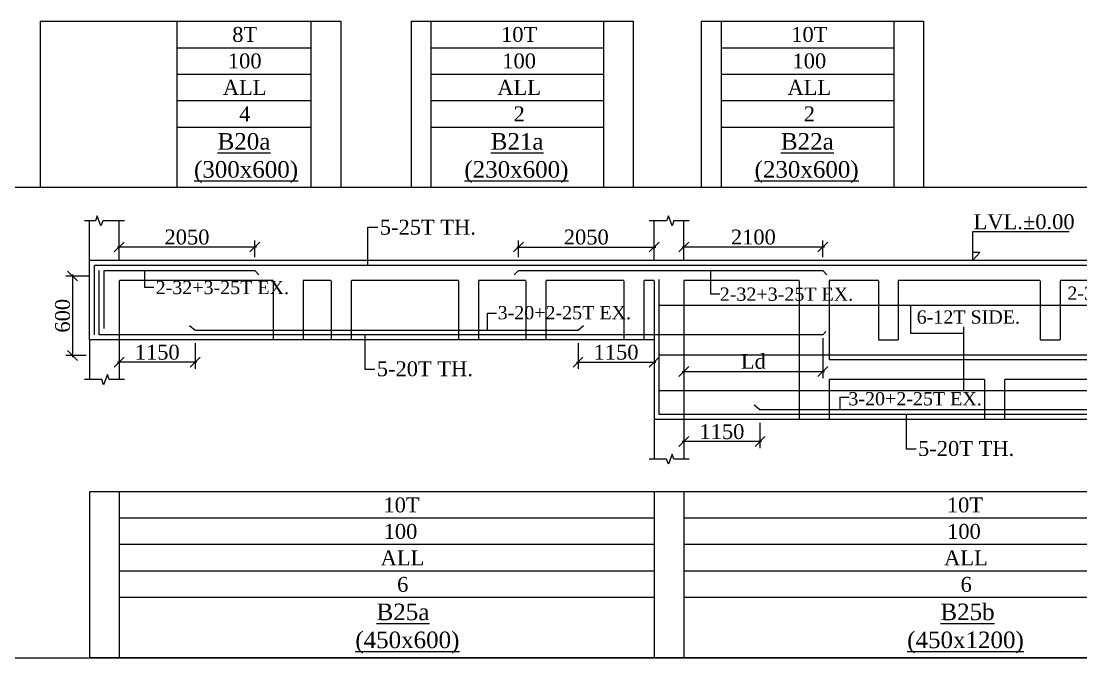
# Model space of a CAD drawing. Header units: millimetres. Extents: x 9781889 to 10654170, y -7832723 to -7608561.
# Drawn here: x 9997493 to 10013508, y -7780350 to -7770733 of the extents above; entities that cross this region are included whole.
import ezdxf
from ezdxf.enums import TextEntityAlignment as Align

# ---------------------------------------------------------------- set-up
doc = ezdxf.new("R2010")
doc.units = ezdxf.units.MM
doc.header["$LTSCALE"] = 10
doc.header["$PDMODE"] = 3
doc.linetypes.add('HIDDEN', pattern=[0.375, 0.25, -0.125])
for name, color, linetype, lineweight in [('LVL', 3, 'Continuous', 0), ('S-CUT OUT LINE', 9, 'Continuous', 0), ('S-DIM L.S.', 7, 'Continuous', 0), ('S-L.S.SECTION', 5, 'Continuous', 0), ('S-L.S.SLAB LINE', 252, 'HIDDEN', 0), ('S-L.S.STEEL', 1, 'Continuous', 9), ('S-L.S.STEEL 1', 6, 'Continuous', 0), ('S-SECTION MARK', 7, 'Continuous', 0), ('S-SHEET', 251, 'Continuous', 0), ('S-TEXT', 7, 'Continuous', 0), ('S-TEXT L.S. BEAM NO.', 30, 'Continuous', 0), ('S-TEXT. L.S.', 7, 'Continuous', 0)]:
    doc.layers.add(name, color=color, linetype=linetype, lineweight=lineweight)
doc.styles.add('135', font='arial.ttf', dxfattribs={"width": 0.8, "height": 135})
doc.styles.get("Standard").update_dxf_attribs({"font": 'arial.ttf'})
doc.styles.add('TEXT', font='times.ttf')
doc.dimstyles.new('75', dxfattribs={"dimtxt": 135, "dimasz": 90, "dimexe": 0.1, "dimexo": 0.03, "dimgap": 0.09, "dimtad": 1, "dimdec": 0, "dimzin": 0, "dimdsep": 46, "dimtxsty": '135', "dimblk": 'ARCHTICK', "dimcen": 0.09, "dimclrd": 256, "dimclre": 256, "dimclrt": 256, "dimadec": 0, "dimazin": 0, "dimtfac": 1, "dimtdec": 0, "dimtofl": 0, "dimtmove": 1, "dimatfit": 3, "dimldrblk": 'DOTSMALL', "dimfxl": 1, "dimtolj": 1, "dimtzin": 0, "dimlwd": -1, "dimlwe": -1, "dimarcsym": 0})
doc.dimstyles.new('SETU_1', dxfattribs={"dimtxt": 200, "dimasz": 150, "dimexe": 100, "dimexo": 50, "dimgap": 35, "dimtad": 1, "dimdec": 0, "dimzin": 0, "dimdsep": 46, "dimtxsty": 'Standard', "dimblk": 'OBLIQUE', "dimcen": 150, "dimdle": 25, "dimclrd": 256, "dimclre": 7, "dimclrt": 256, "dimadec": 0, "dimazin": 0, "dimtfac": 1, "dimtdec": 0, "dimtofl": 0, "dimtmove": 1, "dimatfit": 3, "dimfxl": 1, "dimtolj": 1, "dimtzin": 0, "dimlwd": -1, "dimlwe": 5, "dimarcsym": 1})

# ---------------------------------------------------------------- blocks, each defined once
blk = doc.blocks.new('_ArchTick')
at = {"color": 0, "linetype": 'ByBlock', "const_width": 0.15}
blk.add_lwpolyline([(-0.5, -0.5), (0.5, 0.5)], dxfattribs=at)
blk = doc.blocks.new('_Oblique')
at = {"color": 0, "linetype": 'ByBlock', "lineweight": -2}
blk.add_line((-0.5, -0.5), (0.5, 0.5), dxfattribs=at)
blk = doc.blocks.new('*D176')
at = {"layer": 'Defpoints', "color": 0, "transparency": 16777216}
for p in [(9998973.978522027, -7774144.651021405), (9998973.978522027, -7774348.4546445, 0.01481205770356929), (10001023.97852203, -7774348.4546445, 0.01481205770356929)]:
    blk.add_point(p, dxfattribs=at)
at = {"layer": 'S-DIM L.S.', "color": 7, "lineweight": 5, "transparency": 16777216}
for p, q in [((9998973.978522027, -7774298.4546445), (9998973.978522027, -7774044.651021405)), ((10001023.97852203, -7774298.4546445), (10001023.97852203, -7774044.651021405))]:
    blk.add_line(p, q, dxfattribs=at)
at = {"layer": 'S-DIM L.S.', "transparency": 16777216}
blk.add_line((10001048.97852203, -7774144.651021405), (9998948.978522027, -7774144.651021405), dxfattribs=at)
at = {"layer": 'S-DIM L.S.', "transparency": 16777216, "xscale": 150, "yscale": 150, "zscale": 150, "rotation": 180}
blk.add_blockref('_Oblique', (9998973.978522027, -7774144.651021405), dxfattribs=at)
at = {"layer": 'S-DIM L.S.', "transparency": 16777216, "xscale": 150, "yscale": 150, "zscale": 150}
blk.add_blockref('_Oblique', (10001023.97852203, -7774144.651021405), dxfattribs=at)
at = {"layer": 'S-DIM L.S.', "transparency": 16777216, "insert": (9999998.978522027, -7773995.204373965), "char_height": 225, "attachment_point": 5, "style": 'TEXT'}
blk.add_mtext('\\A1;2050', dxfattribs=at)
blk = doc.blocks.new('*D169')
at = {"layer": 'Defpoints', "color": 0, "transparency": 16777216}
for p in [(10007508.99306306, -7776748.454639391, 0.0148120577035693), (10008659.11594008, -7776748.454641254, 0.0147644726574974), (10007508.99306306, -7777084.52738233)]:
    blk.add_point(p, dxfattribs=at)
at = {"layer": 'S-DIM L.S.', "color": 7, "lineweight": 5, "transparency": 16777216}
for p, q in [((10007508.99306306, -7776798.454639391), (10007508.99306306, -7777184.52738233)), ((10008659.11594008, -7776798.454641254), (10008659.11594008, -7777184.52738233))]:
    blk.add_line(p, q, dxfattribs=at)
at = {"layer": 'S-DIM L.S.', "transparency": 16777216}
blk.add_line((10008684.11594008, -7777084.52738233), (10007483.99306306, -7777084.52738233), dxfattribs=at)
at = {"layer": 'S-DIM L.S.', "transparency": 16777216, "xscale": 150, "yscale": 150, "zscale": 150, "rotation": 180}
blk.add_blockref('_Oblique', (10007508.99306306, -7777084.52738233), dxfattribs=at)
at = {"layer": 'S-DIM L.S.', "transparency": 16777216, "xscale": 150, "yscale": 150, "zscale": 150}
blk.add_blockref('_Oblique', (10008659.11594008, -7777084.52738233), dxfattribs=at)
at = {"layer": 'S-DIM L.S.', "transparency": 16777216, "insert": (10008084.05450157, -7776935.08073489), "char_height": 225, "attachment_point": 5, "style": 'TEXT'}
blk.add_mtext('\\A1;1150', dxfattribs=at)
blk = doc.blocks.new('*D171')
at = {"layer": 'Defpoints', "color": 0, "transparency": 16777216}
for p in [(10007508.89133238, -7774144.651021405), (10007508.89133238, -7774348.4546445, 0.0148120577035693), (10009608.89133238, -7774348.4546445, 0.0148120577035693)]:
    blk.add_point(p, dxfattribs=at)
at = {"layer": 'S-DIM L.S.', "color": 7, "lineweight": 5, "transparency": 16777216}
for p, q in [((10007508.89133238, -7774298.4546445), (10007508.89133238, -7774044.651021405)), ((10009608.89133238, -7774298.4546445), (10009608.89133238, -7774044.651021405))]:
    blk.add_line(p, q, dxfattribs=at)
at = {"layer": 'S-DIM L.S.', "transparency": 16777216}
blk.add_line((10009633.89133238, -7774144.651021405), (10007483.89133238, -7774144.651021405), dxfattribs=at)
at = {"layer": 'S-DIM L.S.', "transparency": 16777216, "xscale": 150, "yscale": 150, "zscale": 150, "rotation": 180}
blk.add_blockref('_Oblique', (10007508.89133238, -7774144.651021405), dxfattribs=at)
at = {"layer": 'S-DIM L.S.', "transparency": 16777216, "xscale": 150, "yscale": 150, "zscale": 150}
blk.add_blockref('_Oblique', (10009608.89133238, -7774144.651021405), dxfattribs=at)
at = {"layer": 'S-DIM L.S.', "transparency": 16777216, "insert": (10008558.89133238, -7773995.204373965), "char_height": 225, "attachment_point": 5, "style": 'TEXT'}
blk.add_mtext('\\A1;2100', dxfattribs=at)
blk = doc.blocks.new('*D172')
at = {"layer": 'Defpoints', "color": 0, "transparency": 16777216}
for p in [(10007058.84046761, -7774144.651021405), (10005008.84046761, -7774348.4546445, 0.0148120577035693), (10007058.84046761, -7774348.4546445, 0.0148120577035693)]:
    blk.add_point(p, dxfattribs=at)
at = {"layer": 'S-DIM L.S.', "color": 7, "lineweight": 5, "transparency": 16777216}
for p, q in [((10005008.84046761, -7774298.4546445), (10005008.84046761, -7774044.651021405)), ((10007058.84046761, -7774298.4546445), (10007058.84046761, -7774044.651021405))]:
    blk.add_line(p, q, dxfattribs=at)
at = {"layer": 'S-DIM L.S.', "transparency": 16777216}
blk.add_line((10004983.84046761, -7774144.651021405), (10007083.84046761, -7774144.651021405), dxfattribs=at)
at = {"layer": 'S-DIM L.S.', "transparency": 16777216, "xscale": 150, "yscale": 150, "zscale": 150, "rotation": 180}
blk.add_blockref('_Oblique', (10005008.84046761, -7774144.651021405), dxfattribs=at)
at = {"layer": 'S-DIM L.S.', "transparency": 16777216, "xscale": 150, "yscale": 150, "zscale": 150}
blk.add_blockref('_Oblique', (10007058.84046761, -7774144.651021405), dxfattribs=at)
at = {"layer": 'S-DIM L.S.', "transparency": 16777216, "insert": (10006033.84046761, -7773995.204373965), "char_height": 225, "attachment_point": 5, "style": 'TEXT'}
blk.add_mtext('\\A1;2050', dxfattribs=at)
blk = doc.blocks.new('*D173')
at = {"layer": 'Defpoints', "color": 0, "transparency": 16777216}
for p in [(9998973.978522027, -7775548.454651207, 0.0148120577035693), (10000124.10139905, -7775548.454653069, 0.0147644726574974), (9998973.978522027, -7775884.527394146)]:
    blk.add_point(p, dxfattribs=at)
at = {"layer": 'S-DIM L.S.', "color": 7, "lineweight": 5, "transparency": 16777216}
for p, q in [((9998973.978522027, -7775598.454651207), (9998973.978522027, -7775984.527394146)), ((10000124.10139905, -7775598.454653069), (10000124.10139905, -7775984.527394146))]:
    blk.add_line(p, q, dxfattribs=at)
at = {"layer": 'S-DIM L.S.', "transparency": 16777216}
blk.add_line((10000149.10139905, -7775884.527394146), (9998948.978522027, -7775884.527394146), dxfattribs=at)
at = {"layer": 'S-DIM L.S.', "transparency": 16777216, "xscale": 150, "yscale": 150, "zscale": 150, "rotation": 180}
blk.add_blockref('_Oblique', (9998973.978522027, -7775884.527394146), dxfattribs=at)
at = {"layer": 'S-DIM L.S.', "transparency": 16777216, "xscale": 150, "yscale": 150, "zscale": 150}
blk.add_blockref('_Oblique', (10000124.10139905, -7775884.527394146), dxfattribs=at)
at = {"layer": 'S-DIM L.S.', "transparency": 16777216, "insert": (9999549.039960539, -7775735.080746706), "char_height": 225, "attachment_point": 5, "style": 'TEXT'}
blk.add_mtext('\\A1;1150', dxfattribs=at)
blk = doc.blocks.new('*D174')
at = {"layer": 'Defpoints', "color": 0, "transparency": 16777216}
for p in [(10005908.81932023, -7775548.454653069, 0.0147644726574974), (10007058.94219725, -7775548.454651207, 0.0148120577035693), (10007058.94219725, -7775884.527394146)]:
    blk.add_point(p, dxfattribs=at)
at = {"layer": 'S-DIM L.S.', "color": 7, "lineweight": 5, "transparency": 16777216}
for p, q in [((10005908.81932023, -7775598.454653069), (10005908.81932023, -7775984.527394146)), ((10007058.94219725, -7775598.454651207), (10007058.94219725, -7775984.527394146))]:
    blk.add_line(p, q, dxfattribs=at)
at = {"layer": 'S-DIM L.S.', "transparency": 16777216}
blk.add_line((10005883.81932023, -7775884.527394146), (10007083.94219725, -7775884.527394146), dxfattribs=at)
at = {"layer": 'S-DIM L.S.', "transparency": 16777216, "xscale": 150, "yscale": 150, "zscale": 150, "rotation": 180}
blk.add_blockref('_Oblique', (10005908.81932023, -7775884.527394146), dxfattribs=at)
at = {"layer": 'S-DIM L.S.', "transparency": 16777216, "xscale": 150, "yscale": 150, "zscale": 150}
blk.add_blockref('_Oblique', (10007058.94219725, -7775884.527394146), dxfattribs=at)
at = {"layer": 'S-DIM L.S.', "transparency": 16777216, "insert": (10006483.88075874, -7775735.080746706), "char_height": 225, "attachment_point": 5, "style": 'TEXT'}
blk.add_mtext('\\A1;1150', dxfattribs=at)
blk = doc.blocks.new('*D179')
at = {"layer": 'Defpoints', "color": 0, "transparency": 16777216}
for p in [(9998573.978522027, -7774582.741814005), (9998268.996499443, -7775782.741815127), (9998523.97852203, -7775782.741815127)]:
    blk.add_point(p, dxfattribs=at)
at = {"layer": 'S-DIM L.S.', "color": 7, "lineweight": 5, "transparency": 16777216}
for p, q in [((9998523.978522027, -7774582.741814005), (9998168.996499443, -7774582.741814005)), ((9998473.97852203, -7775782.741815127), (9998168.996499443, -7775782.741815127))]:
    blk.add_line(p, q, dxfattribs=at)
at = {"layer": 'S-DIM L.S.', "transparency": 16777216}
blk.add_line((9998268.996499443, -7774557.741814005), (9998268.996499443, -7775807.741815127), dxfattribs=at)
at = {"layer": 'S-DIM L.S.', "transparency": 16777216, "xscale": 150, "yscale": 150, "zscale": 150}
for p, rotation in [((9998268.996499443, -7774582.741814005), 90), ((9998268.996499443, -7775782.741815127), 270)]:
    blk.add_blockref('_Oblique', p, dxfattribs=dict(at, rotation=rotation))
at = {"layer": 'S-DIM L.S.', "transparency": 16777216, "insert": (9998119.549851999, -7775182.741814567), "char_height": 225, "attachment_point": 5, "rotation": 90, "style": 'TEXT'}
blk.add_mtext('\\A1;600', dxfattribs=at)
blk = doc.blocks.new('*D1305')
at = {"layer": 'Defpoints', "color": 0, "transparency": 16777216}
for p in [(10007508.94219725, -7775473.454646365, 0.0148120577035693), (10009608.94219725, -7775473.454646365, 0.0148120577035693), (10009608.94219725, -7776025.803033436)]:
    blk.add_point(p, dxfattribs=at)
at = {"layer": 'S-DIM L.S.', "color": 7, "lineweight": 5, "transparency": 16777216}
for p, q in [((10007508.94219725, -7775523.454646365), (10007508.94219725, -7776125.803033436)), ((10009608.94219725, -7775523.454646365), (10009608.94219725, -7776125.803033436))]:
    blk.add_line(p, q, dxfattribs=at)
at = {"layer": 'S-DIM L.S.', "transparency": 16777216}
blk.add_line((10007483.94219725, -7776025.803033436), (10009633.94219725, -7776025.803033436), dxfattribs=at)
at = {"layer": 'S-DIM L.S.', "transparency": 16777216, "xscale": 150, "yscale": 150, "zscale": 150, "rotation": 180}
blk.add_blockref('_Oblique', (10007508.94219725, -7776025.803033436), dxfattribs=at)
at = {"layer": 'S-DIM L.S.', "transparency": 16777216, "xscale": 150, "yscale": 150, "zscale": 150}
blk.add_blockref('_Oblique', (10009608.94219725, -7776025.803033436), dxfattribs=at)
at = {"layer": 'S-DIM L.S.', "transparency": 16777216, "insert": (10008558.94219725, -7775873.193083905), "char_height": 225, "attachment_point": 5, "style": 'TEXT'}
blk.add_mtext('\\A1;Ld', dxfattribs=at)

msp = doc.modelspace()

# ---------------------------------------------------------------- linework, layer by layer
at = {"layer": 'LVL', "linetype": 'Continuous', "elevation": -5.245110160563018e-05}
msp.add_lwpolyline([(10013333.45886162, -7773913.440804083), (10011872.24265456, -7773913.440804083), (10011872.24265456, -7774348.4546445), (10011980.38218199, -7774226.371463262), (10011872.24265456, -7774226.371463262)], dxfattribs=at)
at = {"layer": 'S-CUT OUT LINE', "color": 5}
for points, elevation in [([(9999052.280805558, -7773748.454644873), (9998726.201094957, -7773748.454644873), (9998698.230790244, -7773825.302427231), (9998642.290178956, -7773671.606862514), (9998614.319873312, -7773748.454644873), (9998448.97852184, -7773748.454644873)], 4.004876358926909e-05), ([(10007587.22993971, -7773748.454644873), (10007358.61194838, -7773748.454644873), (10007330.64164367, -7773825.302427231), (10007274.70103238, -7773671.606862514), (10007246.73072673, -7773748.454644873), (10006983.94219707, -7773748.454644873)], 3.886329503352526e-05), ([(9999052.266264481, -7776148.454647115), (9998823.648273151, -7776148.454647115), (9998795.677968439, -7776071.606864757), (9998739.73735715, -7776225.302429474), (9998711.767051507, -7776148.454647115), (9998448.97852184, -7776148.454647115)], 4.004876358926909e-05), ([(10007587.28080649, -7777348.454639019), (10007358.66281516, -7777348.454639019), (10007330.69251045, -7777271.60685666), (10007274.75189916, -7777425.302421377), (10007246.78159352, -7777348.454639019), (10006983.99306385, -7777348.454639019)], 7.289751924408569e-05)]:
    msp.add_lwpolyline(points, dxfattribs=dict(at, elevation=elevation))
at = {"layer": 'S-L.S.SECTION'}
for p, q in [((9998523.978522027, -7774348.4546445, -7.307094540683065e-05), (9998523.978522027, -7773748.454644873, -7.307106182213036e-05)), ((9998973.993062126, -7774348.4546445), (9998973.993062126, -7773748.454644873)), ((10007058.94219725, -7774348.4546445, -7.425641396257448e-05), (10007058.94219725, -7773748.454644873, -7.425653037787419e-05)), ((10007508.94219628, -7774348.4546445, -7.425641396217441e-05), (10007508.94219628, -7773748.454644873, -7.425653037747434e-05)), ((10016253.99306115, -7774348.4546445, -4.011188199606908e-05), (9998523.978522027, -7774348.4546445, -0.0001861906544029308)), ((9998523.978522027, -7775548.454645618, -0.0002143519786982307), (9998523.978522027, -7774348.4546445, -0.0002143519786982307)), ((9998523.978522027, -7775548.454647488, -7.307094540683065e-05), (9998523.978522027, -7776148.454647115, -7.307106182213036e-05)), ((10007058.94219726, -7775548.454646329, -8.30381945580959e-05), (9998523.978522027, -7775548.454645618, -0.0001861906544029308)), ((9998973.978521049, -7775548.454647488, -7.307094540643058e-05), (9998973.978521049, -7776148.454647115, -7.307106182173051e-05)), ((10007058.99306328, -7775548.454646329, -8.30375797978844e-05), (10007058.99306404, -7777348.454639019, -4.022230616731375e-05)), ((10016253.99306115, -7776748.454648024, 9.344679068846982e-06), (10007058.99306379, -7776748.454650322, -5.449406383326028e-05)), ((10007508.99306306, -7776748.454639391, -4.022218975161397e-05), (10007508.99306306, -7777348.454639019, -4.022230616691389e-05))]:
    msp.add_line(p, q, dxfattribs=at)
at = {"layer": 'S-L.S.SLAB LINE', "ltscale": 0.3}
for p, q in [((9998973.978522027, -7774648.454650089, -7.307094540683065e-05), (9998973.978522027, -7775548.454651207, -7.307094540683065e-05)), ((10001303.99306212, -7774648.454650089, -3.022943170103516e-05), (9998973.978522027, -7774648.454650089, -7.307094540683065e-05)), ((10001303.99306212, -7774648.454650089, 0.0006991516759792956), (10001303.99306212, -7775548.454651207, 0.0006991516759792956)), ((10002178.99306391, -7774648.454650089, -1.414098078169452e-05), (10001753.99306212, -7774648.454650089, -2.195537124522824e-05)), ((10001753.99306212, -7774648.454650089, 0.0006991516759792956), (10001753.99306212, -7775548.454651207, 0.0006991516759792956)), ((10002178.99306391, -7774648.454650089), (10002178.99306391, -7775548.454651207)), ((10004103.99306212, -7774648.454646652, 0.001017789662417424), (10002478.99306391, -7774648.454650089, -1.546462828875759e-05)), ((10002478.99306391, -7774648.454650089), (10002478.99306391, -7775548.454651207)), ((10004103.99306212, -7774648.454650089, 0.0004603048718766075), (10004103.99306212, -7775548.454651207, 0.0004603048718766075)), ((10005120.99872542, -7774648.4546445, 0.001664451487923384), (10004403.99306212, -7774648.454646017, 0.00120854430091264)), ((10004403.99306212, -7774648.454650089, 0.0004603048718766075), (10004403.99306212, -7775548.454651207, 0.0004603048718766075)), ((10005120.99872542, -7774648.454638911, 0.0004805745126705222), (10005120.99872542, -7775548.454640029, 0.0004805745126705222)), ((10005420.99872542, -7774648.4546445, 0.0004805745126705222), (10005420.99872542, -7775548.454645618, 0.0004805745126705222)), ((10006603.99306211, -7774648.454648537, 0.0004352622832777936), (10005420.99872542, -7774648.4546445, 0.001663127840416336)), ((10006603.99306211, -7774648.454650089, 0.0004603048718766075), (10006603.99306211, -7775548.454651207, 0.0004603048718766075)), ((10007058.99306213, -7774648.454650089, -3.699596106242773e-05), (10006903.99306211, -7774648.45464956, 0.0001238832210830981)), ((10006903.99306211, -7774648.454650089, 0.0004603048718766075), (10006903.99306211, -7775548.454651207, 0.0004603048718766075)), ((10007058.94219725, -7774648.454650089, -7.425641396257448e-05), (10007058.94219725, -7775548.454651207, -7.425641396257448e-05)), ((10007508.94219725, -7774648.454650089, -7.425641396257448e-05), (10007508.94219819, -7776748.454650568, -0.0001144785904741823)), ((10009253.99306211, -7774648.45465009, -0.002320499146322702), (10007508.94219725, -7774648.454650089, -3.898120789914582e-05)), ((10009253.94219724, -7774648.454650089, 0.0007485596566762699), (10009253.94219818, -7776748.454650568, 0.000708337480164662)), ((10010450.59767113, -7774648.45465009, -0.003884966369390164), (10009703.94219724, -7774648.454650089, -0.002908772556484243)), ((10009703.94219724, -7774648.454650089, 0.000748559656676825), (10009703.94219724, -7775848.454643861, 0.0007431765504073577)), ((10010450.59767113, -7774648.4546445, -0.003900079213687753), (10010450.59767113, -7775548.454644501, -0.003904116543410811)), ((10010745.99872528, -7774648.454650089, 0.0004805745126705222), (10010745.99872528, -7775548.454644502, 0.0004765371829725318)), ((10012895.66363875, -7774648.454650089, 5.280129137211079e-05), (10010745.99872528, -7774648.454650089, -0.003886269725619859)), ((10012895.66363875, -7774648.454650089, 5.280129137211078e-05), (10012895.66363875, -7775548.454644501, 4.87639616741245e-05)), ((10015803.94219726, -7774648.454650088, -7.425641396258294e-05), (10013195.66363874, -7774648.454650089, 5.280129137299897e-05)), ((10013195.66363874, -7774648.454650089, 5.280129137299896e-05), (10013195.66363874, -7775548.454644501, 4.876396167501268e-05)), ((10010450.59767113, -7775548.454644501, -6.895506831248302e-05), (10010745.99872528, -7775548.454644501, -6.895506831248302e-05)), ((10012895.66363875, -7775548.454644501, -6.895506831248302e-05), (10013195.66363874, -7775548.454644501, -6.895506831248302e-05)), ((10015803.94219726, -7775848.454643862, 2.02397818816348e-05), (10009703.94219724, -7775848.454643861, 2.02397818816348e-05)), ((10012053.49872533, -7776148.454643861, -3.738949471274447e-06), (10009703.89133243, -7776148.454643861, -3.738949471274447e-06)), ((10009703.94219724, -7776148.454643862, 0.0007418307738330024), (10009703.94219818, -7776748.454650568, 0.0007083374801652171)), ((10012053.49872533, -7776148.454643861, 0.0004535759890328594), (10012053.49872719, -7776748.454649073, 0.0003892809552004261)), ((10012353.49872533, -7776148.454643861, 0.0004535759890328594), (10012353.49872719, -7776748.454648999, 0.0003892809552086013)), ((10014492.48997494, -7776148.454643863, -3.738949471274447e-06), (10012353.49872533, -7776148.454643861, -3.738949471274447e-06))]:
    msp.add_line(p, q, dxfattribs=at)
at = {"layer": 'S-L.S.STEEL'}
for p, q in [((10016107.87466729, -7774423.454645618, -4.556662643294165e-05), (9998598.978522213, -7774423.454645618, -0.0001857942763759308)), ((9998598.978522213, -7775473.454646363, -0.0002143519786982307), (9998598.978522213, -7774423.454645618, -0.0002143519786982307)), ((9998673.9785224, -7775473.454646363, -0.0002143519786982307), (9998673.9785224, -7774498.454644873, -0.0002143519786982307)), ((9998748.978522586, -7775377.254226399, -0.0002143519786982307), (9998748.978522586, -7774498.454644873, -0.0002143519786982307)), ((10005008.84046761, -7774498.454646735, 0.0001274905312147582), (10004945.64757293, -7774565.306800946, -0.001829863540397442)), ((10007133.2093945, -7776673.454645723, -0.0001676636684324224), (10007133.20939357, -7774633.555191712, -0.0001382077045107771)), ((10009608.89133199, -7775473.454646365, -0.0001280592959967526), (9998673.9785224, -7775473.454646363, -0.0001852659692837307)), ((10009608.89133199, -7775473.454646365, -0.0001280592959967526), (10009653.07434461, -7775420.389603511)), ((10008569.61594031, -7776530.242128001, -0.01485227995152861), (10008659.11594008, -7776598.454644606, -0.01485227995152861)), ((10016182.87466822, -7776673.454645727, -0.0001085982663937371), (10007133.2093945, -7776673.454645724, -0.0001676636684324224)), ((10008659.11594008, -7776598.454644606, -0.01485227995152861), (10014653.87018697, -7776598.454650194, -0.01485227995152861))]:
    msp.add_line(p, q, dxfattribs=at)
at = {"layer": 'S-L.S.STEEL', "elevation": -0.01488631417573957}
msp.add_lwpolyline([(10000034.60139928, -7775330.242139816), (10000124.10139905, -7775398.454656422), (10005908.81932116, -7775398.454656422), (10005990.81932063, -7775327.742140338)], dxfattribs=at)
at = {"layer": 'S-L.S.STEEL'}
for points in [[(9998748.978522586, -7774498.454645906, 1.276995879592303e-05), (10001023.97852203, -7774498.454646735, -0.000117428669040279), (10001087.17141671, -7774565.306800946, -0.002074782740652479)], [(10005008.84046761, -7774498.454644873, 3.502866565205831e-05), (10009608.89133238, -7774498.454646735, 6.430052802739394e-05), (10009672.08422706, -7774565.306800946, -0.001893053543584807)]]:
    msp.add_polyline3d(points, dxfattribs=at)
at = {"layer": 'S-L.S.STEEL 1'}
for p, q in [((10007133.20939357, -7775023.454644472, -8.179414597072061e-05), (10016182.87466729, -7775023.454644472, -8.179414597072061e-05)), ((10007133.20939357, -7775774.249143654, -7.329242938637353e-05), (10016182.87466729, -7775774.249143654, -7.329242938637353e-05)), ((10007133.20939357, -7776310.693336382, -6.479071280202645e-05), (10016182.87466729, -7776310.693336382, -6.479071280202645e-05))]:
    msp.add_line(p, q, dxfattribs=at)
at = {"layer": 'S-SHEET'}
for p, q in [((9997780.067261428, -7770733.072609006, -1.422546423999544e-05), (10002322.29805081, -7770733.072609006, -1.188743929397166e-05)), ((9997780.067261428, -7770733.072609006), (9997780.067261428, -7773242.36001104)), ((9999847.298050892, -7770733.072609006), (9999847.298050892, -7773242.36001104)), ((10001872.29805081, -7770733.072609006), (10001872.29805081, -7773242.36001104)), ((10002322.29805081, -7770733.072609006), (10002322.29805081, -7773242.36001104)), ((10003385.71590191, -7770733.072609006, -1.422546423999544e-05), (10006744.03078515, -7770733.072609006, 8.38220149994312e-06)), ((10003385.71590191, -7770733.072609006), (10003385.71590191, -7773242.36001104)), ((10003685.71590195, -7770733.072609006), (10003685.71590195, -7773242.36001104)), ((10006294.03078507, -7770733.072609006), (10006294.03078507, -7773242.36001104)), ((10006744.03078515, -7770733.072609006, 2.026964079391403e-05), (10006744.03078515, -7773242.36001104, 2.026964079391403e-05)), ((10007772.04466326, -7770733.072609006, -1.422546423999544e-05), (10011130.3595465, -7770733.072609006, 8.38220149994312e-06)), ((10007772.04466326, -7770733.072609006), (10007772.04466326, -7773242.36001104)), ((10008072.0446633, -7770733.072609006), (10008072.0446633, -7773242.36001104)), ((10010680.35954642, -7770733.072609006), (10010680.35954642, -7773242.36001104)), ((10011130.3595465, -7770733.072609006, 2.026964079391403e-05), (10011130.3595465, -7773242.36001104, 2.026964079391403e-05)), ((9999847.298050892, -7771133.072607516, -5.654010952827033e-05), (10001872.29805081, -7771133.072607516, -6.687016957724895e-05)), ((10003685.71590195, -7771133.072607516, -5.654010952827035e-05), (10006294.03078507, -7771133.072607516, -6.687016957724896e-05)), ((10008072.0446633, -7771133.072607516, -5.654010952827035e-05), (10010680.35954642, -7771133.072607516, -6.687016957724896e-05)), ((9999847.298050892, -7771533.072607889, -5.654010952827033e-05), (10001872.29805081, -7771533.072607889, -6.687016957724895e-05)), ((10003685.71590195, -7771533.072607889, -5.654010952827035e-05), (10006294.03078507, -7771533.072607889, -6.687016957724896e-05)), ((10008072.0446633, -7771533.072607889, -5.654010952827035e-05), (10010680.35954642, -7771533.072607889, -6.687016957724896e-05)), ((9999847.298050892, -7771933.072608261, -5.654010952827033e-05), (10001872.29805081, -7771933.072608261, -6.687016957724895e-05)), ((10003685.71590195, -7771933.072608261, -5.654010952827035e-05), (10006294.03078507, -7771933.072608261, -6.687016957724896e-05)), ((10008072.0446633, -7771933.072608261, -5.654010952827035e-05), (10010680.35954642, -7771933.072608261, -6.687016957724896e-05)), ((9999847.298050892, -7772333.072608634, -5.654010952827033e-05), (10001872.29805081, -7772333.072608634, -6.687016957724895e-05)), ((10003685.71590195, -7772333.072608634, -5.654010952827035e-05), (10006294.03078507, -7772333.072608634, -6.687016957724896e-05)), ((10008072.0446633, -7772333.072608634, -5.654010952827035e-05), (10010680.35954642, -7772333.072608634, -6.687016957724896e-05)), ((9972112.988966994, -7773242.36001104), (10023447.14555586, -7773242.36001104)), ((9997780.067261428, -7773242.36001104, 7.073292046080464e-05), (10002322.29805081, -7773242.36001104, 7.307094540682842e-05)), ((10003385.71590191, -7773242.36001104, 7.073292046080464e-05), (10006744.03078515, -7773242.36001104, 9.334058620074319e-05)), ((10007772.04466326, -7773242.36001104, 7.073292046080464e-05), (10011130.3595465, -7773242.36001104, 9.334058620074319e-05)), ((10020959.88658061, -7777840.954163077, 8.0962615668208e-05), (9998523.978522027, -7777840.954161207, -8.495838470080156e-05)), ((9998523.978522027, -7777840.954161207, -7.307094540683065e-05), (9998523.978522027, -7780350.241563241, -7.307094540683065e-05)), ((9998973.978522027, -7777840.954161207, -7.307094540683065e-05), (9998973.978522027, -7780350.241563241, -7.307094540683065e-05)), ((10007058.99306213, -7777840.954161207), (10007058.99306213, -7780350.241563241)), ((10007508.99306213, -7777840.954161207), (10007508.99306213, -7780350.241563241)), ((10007058.99306213, -7778240.954159717, -5.654012276827569e-05), (9998973.978522027, -7778240.954159717, -0.0001399411149840789)), ((10015803.99306208, -7778240.954159717, -4.613614457941876e-05), (10007508.99306213, -7778240.954159717, -5.598573671913572e-05)), ((10007058.99306213, -7778640.95416009, -5.654012276827569e-05), (9998973.978522027, -7778640.95416009, -0.0001399411149840789)), ((10015803.99306208, -7778640.95416009, -4.613614457941876e-05), (10007508.99306213, -7778640.95416009, -5.598573671913572e-05)), ((10007058.99306213, -7779040.954160462, -5.654012276827569e-05), (9998973.978522027, -7779040.954160462, -0.0001399411149840789)), ((10015803.99306208, -7779040.954160462, -4.613614457941876e-05), (10007508.99306213, -7779040.954160462, -5.598573671913572e-05)), ((10007058.99306213, -7779440.954160835, -5.654012276827569e-05), (9998973.978522027, -7779440.954160835, -0.0001399411149840789)), ((10015803.99306208, -7779440.954160835, -4.613614457941876e-05), (10007508.99306213, -7779440.954160835, -5.598573671913572e-05)), ((9972112.988966994, -7780350.241563241), (10023447.14555586, -7780350.241563241)), ((10020959.88658061, -7780350.241565111, 0.0001659210003690081), (9998523.978522027, -7780350.241563241))]:
    msp.add_line(p, q, dxfattribs=at)

# ---------------------------------------------------------------- texts
at = {"layer": 'LVL', "style": 'TEXT'}
msp.add_text('LVL.%%P0.00', height=225, dxfattribs=at).set_placement((10011888.01347048, -7773875.004957704, 0.005463700048183925))
at = {"layer": 'S-L.S.STEEL 1', "style": 'TEXT'}
msp.add_text('6-12T SIDE.', height=199.9999999994716, dxfattribs=at).set_placement((10011027.63343608, -7775302.043412444, 5.044749742510145e-05))
at = {"layer": 'S-TEXT', "linetype": 'ByBlock', "style": 'TEXT'}
for s, p in [('8T', (10000871.50513896, -7770933.07260826, -0.0001364364022176489)), ('10T', (10005019.21601492, -7770933.07260826, -0.0001364364022176489)), ('10T', (10009405.54477627, -7770933.07260826, -0.0001364364022176489)), ('100', (10000871.50513896, -7771333.072608633, -0.0001364364022176489)), ('100', (10005019.21601492, -7771333.072608633, -0.0001364364022176489)), ('100', (10009405.54477627, -7771333.072608633, -0.0001364364022176489)), ('ALL', (10000871.50513896, -7771733.072609005, -0.0001364364022176489)), ('ALL', (10005019.21601492, -7771733.072609005, -0.0001364364022176489)), ('ALL', (10009405.54477627, -7771733.072609005, -0.0001364364022176489)), ('4', (10000871.50513896, -7772133.072607515, 8.356754703551141e-06)), ('2', (10005019.21601492, -7772133.072607515, 8.356754703551141e-06)), ('2', (10009405.54477627, -7772133.072607515, 8.356754703551141e-06)), ('10T', (10003241.49832658, -7778040.954160461, -0.0001361377192109256)), ('10T', (10011757.18128823, -7778040.954160461, -0.0001259828595819034)), ('100', (10003226.2495883, -7778440.954160834, -0.0001361377192109256)), ('100', (10011741.93254994, -7778440.954160834, -0.0001259828595819034)), ('ALL', (10003255.93596176, -7778840.954161206, -0.0001361377192109256)), ('ALL', (10011771.61892341, -7778840.954161206, -0.0001259828595819034)), ('6', (10003259.99147727, -7779240.954159716, 8.655437710274478e-06)), ('6', (10011775.67443891, -7779240.954159716, 1.881029733929659e-05))]:
    msp.add_text(s, height=224.9999999994056, dxfattribs=at).set_placement(p, align=Align.MIDDLE_CENTER)
at = {"layer": 'S-TEXT L.S. BEAM NO.', "linetype": 'ByBlock', "style": 'TEXT'}
for s, p in [('%%UB20a', (10000462.52275939, -7772673.736585172, 6.77606689709922e-07)), ('%%U(300x600)', (10000105.17021438, -7773096.711831505, 6.77606689709922e-07))]:
    msp.add_text(s, height=249.9999999993395, dxfattribs=at).set_placement(p)
at = {"layer": 'S-TEXT L.S. BEAM NO.', "color": 1, "linetype": 'ByBlock', "style": 'TEXT'}
for s, p in [('%%UB21a', (10004590.33635324, -7772673.736585172, 6.776066897099213e-07)), ('%%UB22a', (10008976.66511459, -7772673.736585172, 6.776066897099213e-07)), ('%%U(230x600)', (10004191.421102, -7773096.711831505, 6.776066897099213e-07)), ('%%U(230x600)', (10008577.74986335, -7773096.711831505, 6.776066897099213e-07))]:
    msp.add_text(s, height=249.9999999993395, dxfattribs=at).set_placement(p)
at = {"layer": 'S-TEXT L.S. BEAM NO.', "color": 140, "linetype": 'ByBlock', "style": 'TEXT'}
for s, p in [('%%UB25a', (10002865.70081983, -7779781.618137373, 9.762896964332582e-07)), ('%%U(450x600)', (10002543.28386676, -7780204.593383706, 9.762896964332582e-07))]:
    msp.add_text(s, height=249.9999999993395, dxfattribs=at).set_placement(p)
at = {"layer": 'S-TEXT L.S. BEAM NO.', "color": 7, "linetype": 'ByBlock', "style": 'TEXT'}
for s, p in [('%%UB25b', (10011386.64067323, -7779781.618137373, 4.86937181967505e-07)), ('%%U(450x1200)', (10010884.80512763, -7780204.593383706, 4.86937181967505e-07))]:
    msp.add_text(s, height=249.9999999993395, dxfattribs=at).set_placement(p)
at = {"layer": 'S-TEXT. L.S.', "style": 'TEXT'}
for s, height, p in [('5-25T TH.', 225, (10002913.13570407, -7773957.80651418, 0.005629578538994775)), ('2-32+3-25T EX.', 199.9999999994716, (9999525.113210132, -7774855.996701463, 0.002490180952461221)), ('2-32+3-25T EX.', 199.9999999994716, (10008051.7578437, -7774956.684031771, 0.002785029858524593)), ('2-32+3-25T EX.', 199.9999999994716, (10013304.91970085, -7774941.786830077, 0.002785029858524593)), ('3-20+2-25T EX.', 199.9999999994716, (10004693.96215545, -7775236.442522164, -0.01204638042075337)), ('5-20T TH.', 225, (10002867.81427475, -7776096.304512068, 0.005554870360361876)), ('3-20+2-25T EX.', 199.9999999994716, (10009995.42453942, -7776536.340059159, -0.01201234619654241)), ('5-20T TH.', 225, (10011048.14049642, -7777300.22632602, 0.005549423553337963))]:
    msp.add_text(s, height=height, dxfattribs=at).set_placement(p)

# ---------------------------------------------------------------- dimensions: what is measured, and where the dimension line sits
at = {"layer": 'S-DIM L.S.'}
for base, p1, p2, picture, middle in [((9998973.978522027, -7774144.651021405, -0.01499378691387697), (10001023.97852203, -7774348.4546445, -0.0001817292103076791), (9998973.978522027, -7774348.4546445, -0.0001817292103076791), '*D176', (9999998.978522027, -7773995.204373965, -0.01499378691387697)), ((10007508.89133238, -7774144.651021405, -0.0148120577168093), (10009608.89133238, -7774348.4546445), (10007508.89133238, -7774348.4546445), '*D171', (10008558.89133238, -7773995.204373965, -0.0148120577168093)), ((9998973.978522027, -7775884.527394146, -0.01488512864897613), (10000124.10139905, -7775548.454653069, -0.0001206559914787306), (9998973.978522027, -7775548.454651207, -7.307094540683065e-05), '*D173', (9999549.039960539, -7775735.080746706, -0.01488512864897613)), ((10007508.99306306, -7777084.52738233, -0.01485227989332091), (10008659.11594008, -7776748.454641254, -8.78072358235139e-05), (10007508.99306306, -7776748.454639391, -4.022218975161397e-05), '*D169', (10008084.05450157, -7776935.08073489, -0.01485227989332091))]:
    dim = msp.add_linear_dim(base=base, p1=p1, p2=p2, dimstyle='SETU_1', override={"dimtxt": 225, "dimtxsty": 'TEXT'}, dxfattribs=at)
    dim.commit()
    dim.dimension.update_dxf_attribs({"geometry": picture, "text_midpoint": middle})
for base, p1, p2, picture, middle in [((10007058.84046761, -7774144.651021405, -0.01474886771362194), (10005008.84046761, -7774348.4546445, 6.31899899473582e-05), (10007058.84046761, -7774348.4546445, 6.31899899473582e-05), '*D172', (10006033.84046761, -7773995.204373965, -0.01474886771362194)), ((10007058.94219725, -7775884.527394146, -0.01488631411753187), (10005908.81932023, -7775548.454653069, -0.0001218414600344742), (10007058.94219725, -7775548.454651207, -7.425641396257448e-05), '*D174', (10006483.88075874, -7775735.080746706, -0.01488631411753187))]:
    dim = msp.add_linear_dim(base=base, p1=p1, p2=p2, angle=180, dimstyle='SETU_1', override={"dimtxt": 225, "dimtxsty": 'TEXT'}, dxfattribs=at)
    dim.commit()
    dim.dimension.update_dxf_attribs({"geometry": picture, "text_midpoint": middle})
at = {"layer": 'S-DIM L.S.', "color": 7}
dim = msp.add_linear_dim(base=(9998268.996499443, -7775782.741815127, -7.307094540683065e-05), p1=(9998573.978522023, -7774582.741814001, -7.307094540683065e-05), p2=(9998523.978522027, -7775782.741815123, -7.307094540683022e-05), angle=90, dimstyle='SETU_1', override={"dimtxt": 225, "dimlfac": 0.5, "dimtxsty": 'TEXT'}, dxfattribs=at)
dim.commit()
dim.dimension.update_dxf_attribs({"geometry": '*D179', "text_midpoint": (9998119.549851999, -7775182.741814567, -7.307094540683065e-05)})
at = {"layer": 'S-DIM L.S.'}
dim = msp.add_linear_dim(base=(10009608.94219725, -7776025.803033436, -0.01489001500309463), p1=(10007508.94219725, -7775473.454646365, -7.795729952533284e-05), p2=(10009608.94219725, -7775473.454646365, -7.795729952533284e-05), angle=180, text='Ld', dimstyle='SETU_1', override={"dimtxt": 225, "dimtxsty": 'TEXT'}, dxfattribs=at)
dim.commit()
dim.dimension.update_dxf_attribs({"geometry": '*D1305', "text_midpoint": (10008558.94219725, -7775873.193083905, -0.01489001500309463)})

# ---------------------------------------------------------------- leaders
at = {"layer": 'S-L.S.STEEL 1'}
for points in [[(10010934.24440564, -7775023.454644472, -8.179414597072061e-05), (10010934.24440564, -7775447.200476876, -8.179414597072061e-05), (10011738.77687073, -7775447.200476876, -8.179414597072061e-05)], [(10011738.77687073, -7775774.249143654, -8.788842575382865e-05), (10011738.77687073, -7775347.923043123, -8.788842575382865e-05)], [(10011738.77687073, -7776310.693336383, -0.002903469178416568), (10011738.77687073, -7775442.062854835, -0.002903469178416568)]]:
    msp.add_leader(points, dimstyle='75', override={"dimasz": 75, "dimclrd": 6}, dxfattribs=at)
at = {"layer": 'S-SECTION MARK'}
for points in [[(10002731.47362885, -7774423.454645617, -6.314236321442314e-05), (10002731.47362885, -7773842.674918077, -6.314236321442314e-05), (10002884.03021959, -7773842.674918077, -6.314236321442314e-05)], [(9999356.848976916, -7774498.454644873, -7.517353725542092e-05), (9999356.848976916, -7774750.787144124, -7.517353725542092e-05), (9999496.189618824, -7774750.787144124, -7.517353725542092e-05)], [(10007912.11058507, -7774498.454644873, -7.517353725542092e-05), (10007912.11058507, -7774851.474474431, -7.517353725542092e-05), (10008051.45122698, -7774851.474474431, -7.517353725542092e-05)], [(10004540.05450623, -7775398.454655912, -0.01490658381653349), (10004540.05450623, -7775146.122156662, -0.01490658381653349), (10004675.43528749, -7775146.122156662, -0.01490658381653349)], [(10002686.15219953, -7775469.532831774, -0.0001378505418474208), (10002686.15219953, -7775991.464947392, -0.0001378505418474208), (10002838.70879027, -7775991.464947392, -0.0001378505418474208)], [(10009870.47309524, -7776598.454649684, -0.01483232741581092), (10009870.47309431, -7776415.04396649, -0.01483232741581092), (10010005.85387556, -7776415.04396649, -0.01483232741581092)], [(10010866.4784212, -7776673.454645726, -0.0001138413849496877), (10010866.4784212, -7777195.386761344, -0.0001138413849496877), (10011019.03501193, -7777195.386761344, -0.0001138413849496877)]]:
    msp.add_leader(points, dimstyle='75', override={"dimasz": 75}, dxfattribs=at)

doc.saveas('drawing.dxf')
